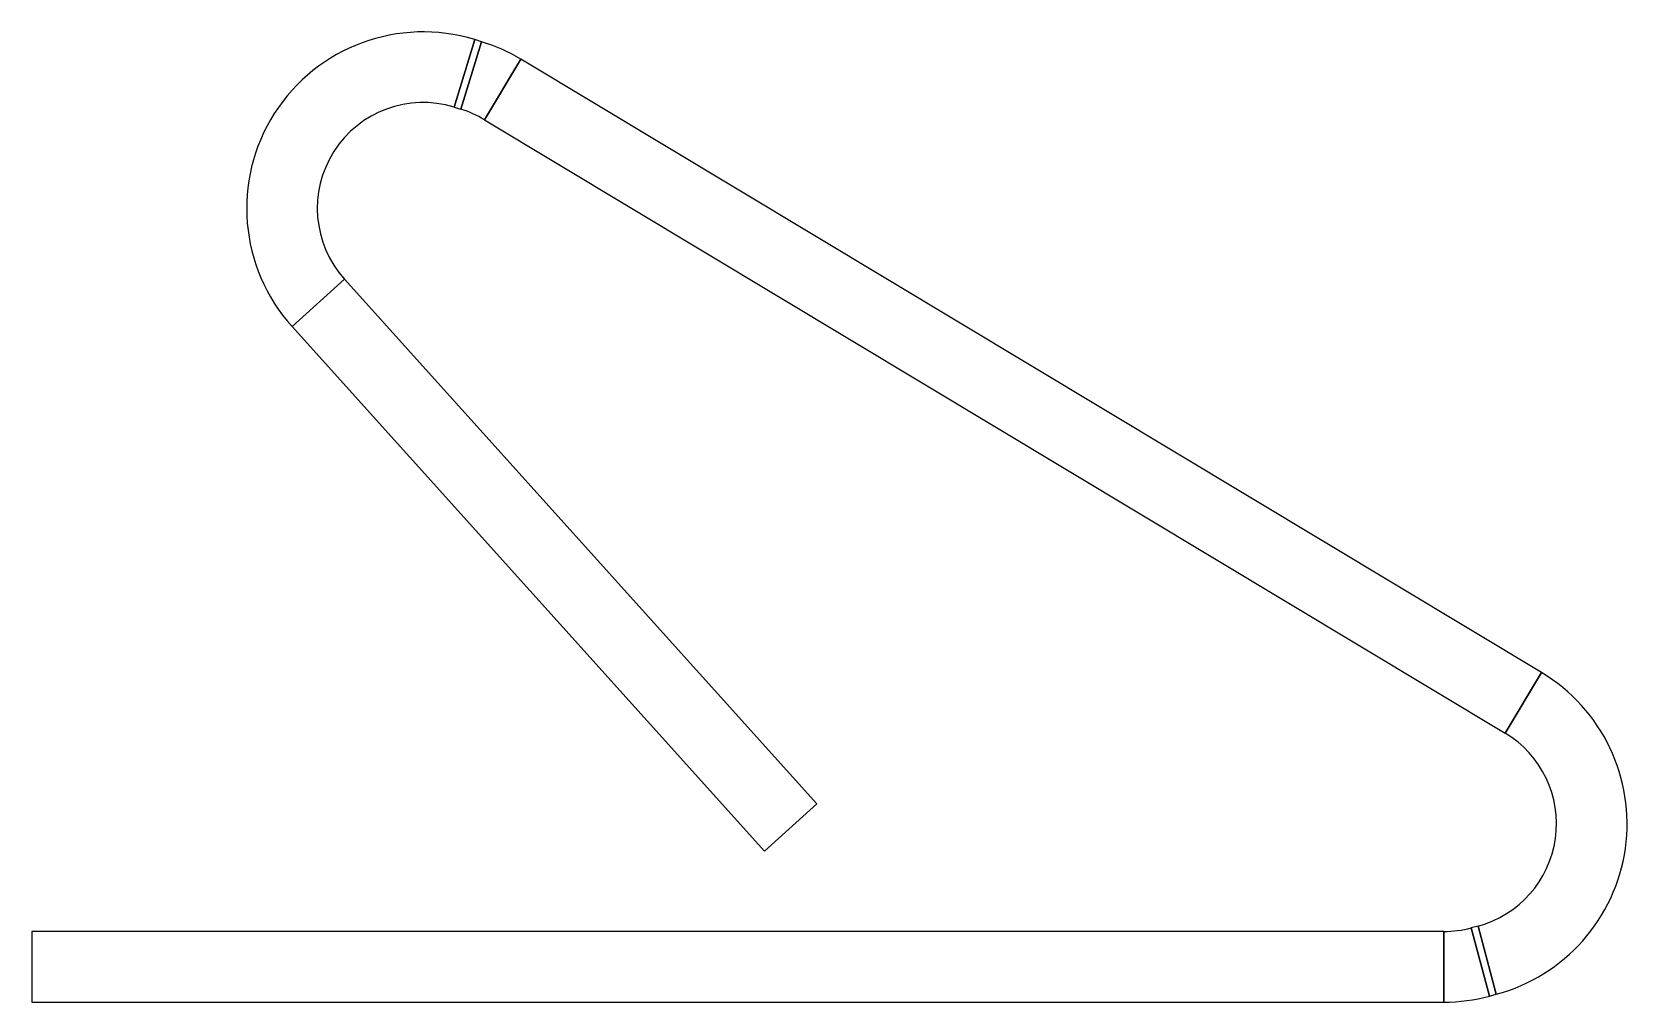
# Model space of a CAD drawing. Header units: metres. Extents: x 0 to 393, y -7 to 537.
# Drawn here: x 0 to 226, y 400 to 537.4 of the extents above.
import ezdxf

# ---------------------------------------------------------------- set-up
doc = ezdxf.new("R2010")
doc.units = ezdxf.units.M

msp = doc.modelspace()

# ---------------------------------------------------------------- linework, layer by layer
at = {"layer": 'PARAMETRIX'}
for p, q in [((62.7342, 536.3341), (59.8105, 526.771)), ((59.8105, 526.771), (62.7342, 536.3341)), ((63.6905, 536.0417), (60.7668, 526.4786)), ((60.7668, 526.4786), (63.6905, 536.0417)), ((63.6905, 536.0417), (62.7342, 536.3341)), ((69.2572, 533.5632), (64.1068, 524.9916)), ((64.1068, 524.9916), (69.2572, 533.5632)), ((213.8419, 446.688), (69.2572, 533.5632)), ((59.8105, 526.771), (60.7668, 526.4786)), ((64.1068, 524.9916), (208.6915, 438.1163)), ((36.8463, 495.6982), (44.2778, 502.3895)), ((44.2778, 502.3895), (36.8463, 495.6982)), ((111.1908, 428.075), (44.2778, 502.3895)), ((36.8463, 495.6982), (103.7594, 421.3837)), ((213.8419, 446.688), (208.6915, 438.1163)), ((208.6915, 438.1163), (213.8419, 446.688)), ((103.7594, 421.3837), (111.1908, 428.075)), ((200, 410), (0, 410)), ((0, 410), (0, 400)), ((200, 400), (200, 410)), ((200, 410), (200, 400)), ((204.8482, 410.7699), (203.8823, 410.5111)), ((206.4705, 400.8519), (203.8823, 410.5111)), ((203.8823, 410.5111), (206.4705, 400.8519)), ((207.4364, 401.1107), (204.8482, 410.7699)), ((204.8482, 410.7699), (207.4364, 401.1107)), ((0, 400), (200, 400)), ((206.4705, 400.8519), (207.4364, 401.1107))]:
    msp.add_line(p, q, dxfattribs=at)
for centre, radius, start, end in [((55.4249, 512.4264), 25, 73, 222), ((56.3812, 512.1341), 25, 59, 73), ((55.4249, 512.4264), 15, 73, 222), ((56.3812, 512.1341), 15, 59, 73), ((200.9659, 425.2588), 25, 285, 59), ((200.9659, 425.2588), 15, 285, 59), ((200, 425), 15, 270, 285), ((200, 425), 25, 270, 285)]:
    msp.add_arc(centre, radius, start, end, dxfattribs=at)

doc.saveas('drawing.dxf')
